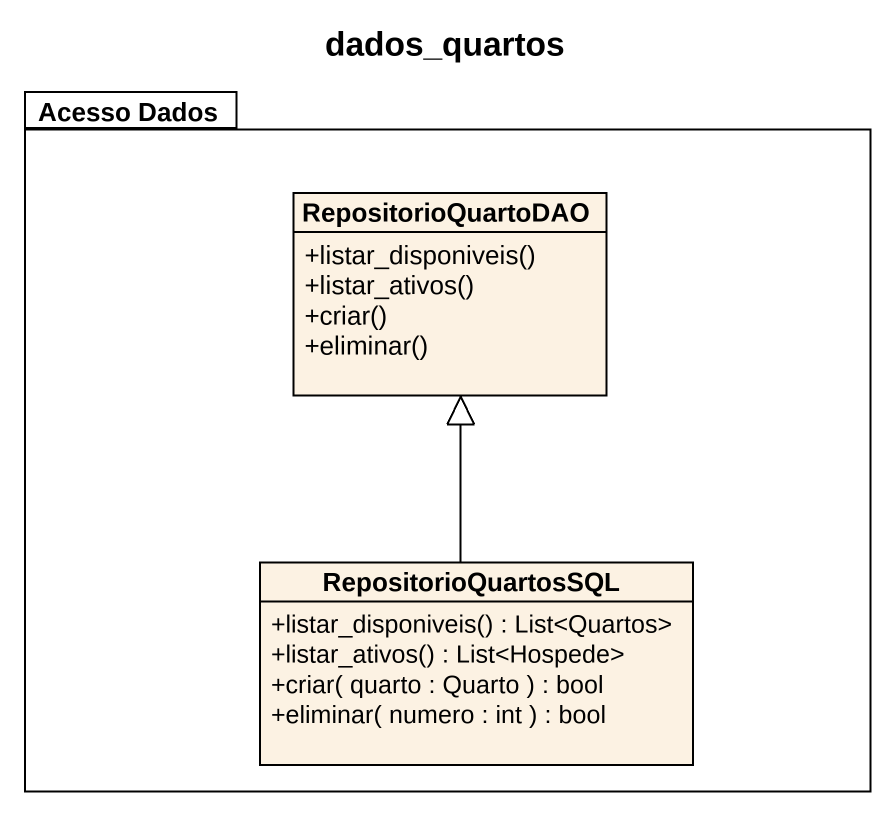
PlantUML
@startuml
title dados_quartos
hide circle
hide empty members
skinparam classAttributeIconSize 0
package "Acesso Dados" as Acesso_Dados {
  class RepositorioQuartoDAO {
    +listar_disponiveis()
    +listar_ativos()
    +criar()
    +eliminar()
  }
  class RepositorioQuartosSQL {
    +listar_disponiveis() : List<Quartos>
    +listar_ativos() : List<Hospede>
    +criar( quarto : Quarto ) : bool
    +eliminar( numero : int ) : bool
  }
}
RepositorioQuartosSQL -up-|> RepositorioQuartoDAO
@enduml
